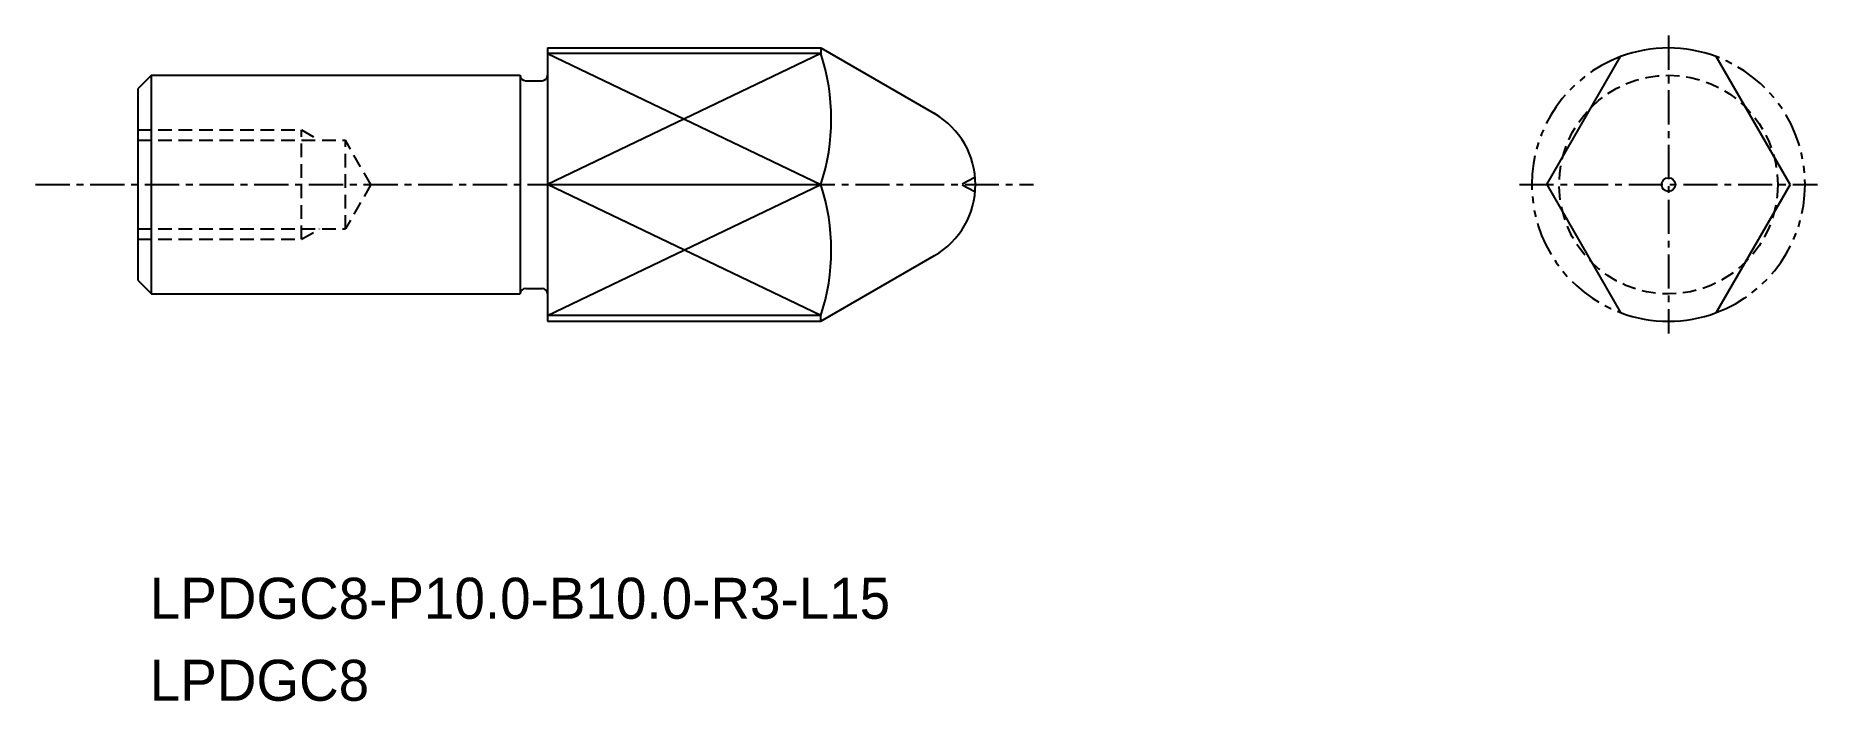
# Model space of a CAD drawing. Extents: x -1278.3 to -1213.1, y -447.6 to -423.2.
import ezdxf

# ---------------------------------------------------------------- set-up
doc = ezdxf.new("R2010")
doc.units = 0
for name, pattern in [('CENTER', [2, 1.25, -0.25, 0.25, -0.25]), ('DASHED', [0.75, 0.5, -0.25]), ('PHANTOM', [2.5, 1.25, -0.25, 0.25, -0.25, 0.25, -0.25])]:
    doc.linetypes.add(name, pattern=pattern)
doc.layers.get('0').update_dxf_attribs({"linetype": 'CONTINUOUS'})
doc.layers.add('CENTER', color=1, linetype='CENTER')

msp = doc.modelspace()

# ---------------------------------------------------------------- linework, layer by layer
at = {"color": 7, "linetype": 'CONTINUOUS'}
for p, q in [((-1259.597, -423.698), (-1249.597, -423.698)), ((-1259.597, -423.698), (-1259.597, -433.698)), ((-1223.032, -428.698), (-1220.328, -424.014)), ((-1214.124, -428.698), (-1216.828, -424.014)), ((-1274.097, -424.698), (-1274.597, -425.198)), ((-1274.097, -432.698), (-1274.097, -424.698)), ((-1274.097, -424.698), (-1260.597, -424.698)), ((-1260.597, -424.698), (-1260.597, -432.698)), ((-1260.397, -424.898), (-1259.797, -424.898)), ((-1274.597, -425.198), (-1274.597, -432.198)), ((-1259.597, -428.698), (-1249.597, -428.698)), ((-1223.032, -428.698), (-1220.328, -433.381)), ((-1214.124, -428.698), (-1216.828, -433.381)), ((-1274.597, -432.198), (-1274.097, -432.698)), ((-1274.097, -432.698), (-1260.597, -432.698)), ((-1260.397, -432.498), (-1259.797, -432.498)), ((-1259.597, -433.698), (-1249.597, -433.698))]:
    msp.add_line(p, q, dxfattribs=at)
at = {"linetype": 'CONTINUOUS'}
for p, q in [((-1249.597, -423.698), (-1245.437, -426.099)), ((-1249.597, -423.698), (-1249.597, -423.905)), ((-1249.597, -423.905), (-1259.597, -423.905)), ((-1249.597, -433.698), (-1245.437, -431.296)), ((-1249.597, -433.49), (-1259.597, -433.49)), ((-1249.597, -433.698), (-1249.597, -433.49))]:
    msp.add_line(p, q, dxfattribs=at)
at = {"color": 3, "linetype": 'CONTINUOUS'}
for p, q in [((-1249.597, -423.905), (-1259.597, -428.698)), ((-1259.597, -423.905), (-1249.597, -428.698)), ((-1259.597, -433.49), (-1249.597, -428.698)), ((-1249.597, -433.49), (-1259.597, -428.698))]:
    msp.add_line(p, q, dxfattribs=at)
at = {"color": 3, "linetype": 'DASHED'}
for p, q in [((-1274.597, -426.698), (-1268.597, -426.698)), ((-1274.597, -427.077), (-1266.997, -427.077)), ((-1268.597, -426.698), (-1267.941, -427.077)), ((-1268.597, -430.698), (-1268.597, -426.698)), ((-1266.062, -428.698), (-1266.997, -427.077)), ((-1266.997, -430.319), (-1266.997, -427.077)), ((-1266.062, -428.698), (-1266.997, -430.319)), ((-1243.984, -428.446), (-1244.465, -428.698)), ((-1243.984, -428.95), (-1244.465, -428.698)), ((-1274.597, -430.319), (-1266.997, -430.319)), ((-1268.597, -430.698), (-1267.941, -430.319)), ((-1274.597, -430.698), (-1268.597, -430.698))]:
    msp.add_line(p, q, dxfattribs=at)
msp.add_circle((-1218.578, -428.698), 4, dxfattribs=at)
at = {"linetype": 'CONTINUOUS'}
msp.add_circle((-1218.578, -428.698), 0.252, dxfattribs=at)
for centre, radius, start, end in [((-1218.578, -428.698), 5, 69.51268, 110.48732), ((-1256.868, -426.301), 7.655, 341.75811, 18.24189), ((-1246.937, -428.698), 3, 300, 60), ((-1256.868, -431.094), 7.655, 341.75811, 18.24189), ((-1218.578, -428.698), 5, 249.51268, 290.48732)]:
    msp.add_arc(centre, radius, start, end, dxfattribs=at)
at = {"color": 3, "linetype": 'PHANTOM'}
for start, end in [(110.48732, 249.51268), (290.48732, 69.51268)]:
    msp.add_arc((-1218.578, -428.698), 5, start, end, dxfattribs=at)
at = {"color": 7, "linetype": 'CONTINUOUS'}
for centre, start, end in [((-1260.397, -424.698), 180, 270), ((-1259.797, -424.698), 270, 0), ((-1260.397, -432.698), 90, 180), ((-1259.797, -432.698), 0, 90)]:
    msp.add_arc(centre, 0.2, start, end, dxfattribs=at)
msp.add_point((-1274.597, -428.698), dxfattribs=at)
at = {"layer": 'CENTER', "color": 1, "linetype": 'CENTER'}
for p, q in [((-1218.578, -423.248), (-1218.578, -434.148)), ((-1278.331, -428.698), (-1241.812, -428.698)), ((-1224.028, -428.698), (-1213.128, -428.698))]:
    msp.add_line(p, q, dxfattribs=at)

# ---------------------------------------------------------------- texts
for s, p in [('LPDGC8-P10.0-B10.0-R3-L15 ', (-1274.152, -444.58)), ('LPDGC8', (-1274.152, -447.58))]:
    msp.add_text(s, height=1.5).set_placement(p)

doc.saveas('drawing.dxf')
